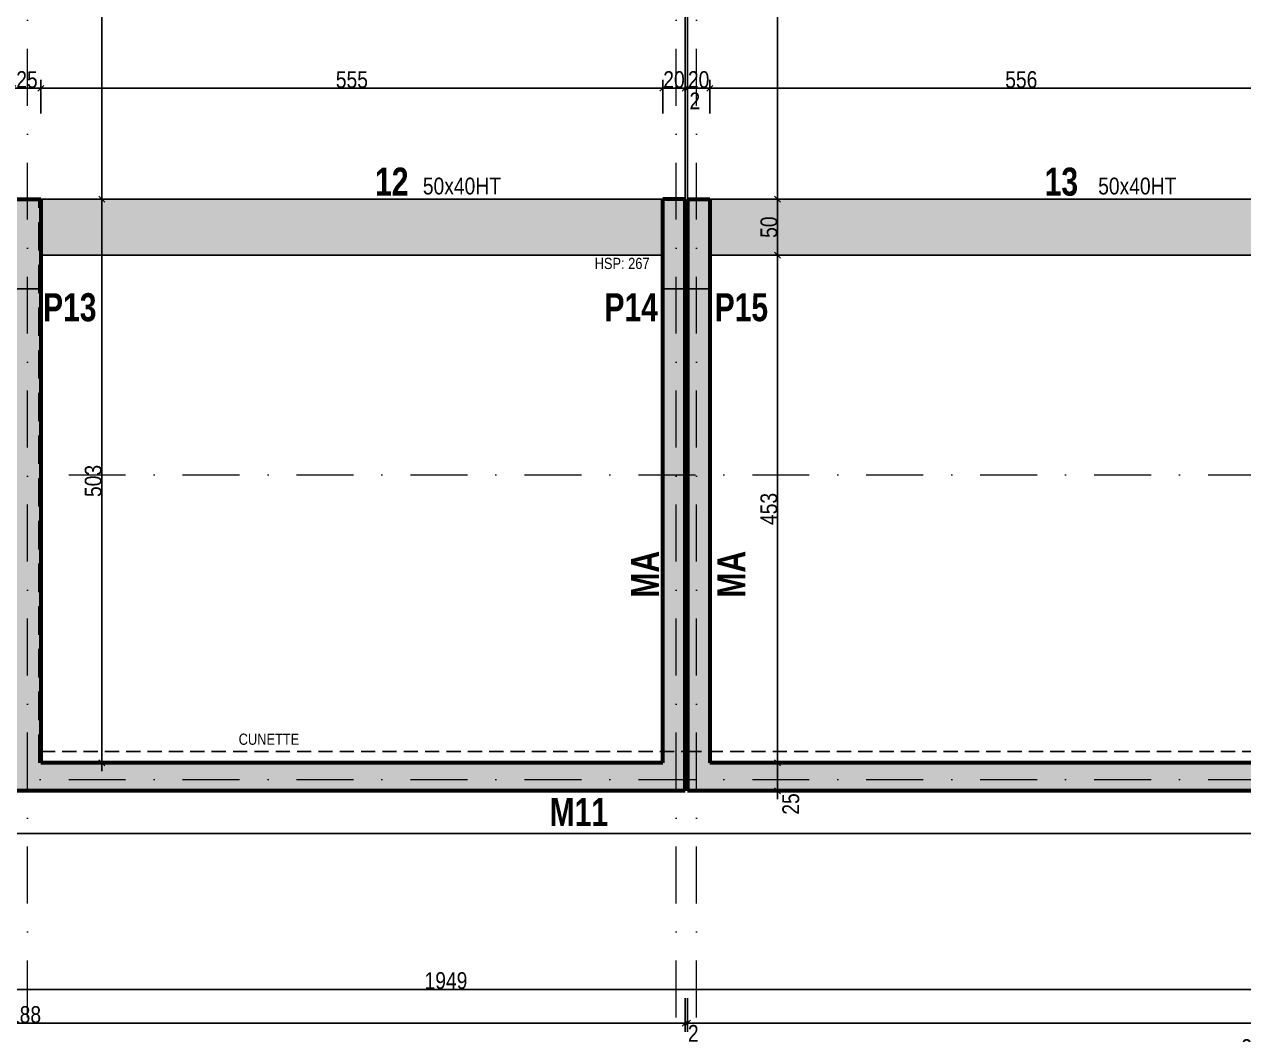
# Model space of a CAD drawing. Header units: millimetres. Extents: x -22 to 27383, y -3644 to 590.
# Drawn here: x 17336 to 18424, y -2117 to -1216 of the extents above; entities that cross this region are included whole.
import ezdxf
from ezdxf.enums import TextEntityAlignment as Align

# ---------------------------------------------------------------- set-up
doc = ezdxf.new("R2010")
doc.units = ezdxf.units.MM
doc.linetypes.add('CACHEX2', pattern=[19.05, 12.7, -6.35])
doc.linetypes.add('TIRETPTX2', pattern=[50.8, 25.4, -12.7, 0, -12.7])
for name, color, linetype in [('01_cote_gen', 4, 'Continuous'), ('01_linteaux', 2, 'Continuous'), ('01_murs_sup', 2, 'CACHEX2'), ('01_poch_BN', 9, 'Continuous'), ('01_poch_murs', 253, 'Continuous'), ('01_poch_poteaux', 250, 'Continuous'), ('01_texte', 230, 'Continuous'), ('AA_COTES', 2, 'Continuous')]:
    doc.layers.add(name, color=color, linetype=linetype)
doc.layers.add('01_murs_coup', color=5, linetype='Continuous', lineweight=60)
doc.layers.add('01_tram_axes', color=2, linetype='TIRETPTX2', lineweight=9)
doc.styles.add('ARIAL NA', font='ARIALN.TTF')
doc.styles.add('impact', font='impact.ttf')
doc.styles.add('STYLE2', font='ARIALN.TTF')
doc.dimstyles.new('JB50', dxfattribs={"dimscale": 0.1, "dimtxt": 150, "dimasz": 15, "dimexe": 0.1, "dimexo": 0.1, "dimgap": 0.09, "dimtad": 1, "dimdec": 1, "dimdsep": 46, "dimtxsty": 'STYLE2', "dimblk1": 'BOND_G', "dimblk2": 'BOND_D', "dimsah": 1, "dimcen": 1.5, "dimdle": 0.01, "dimse1": 1, "dimse2": 1, "dimclrd": 4, "dimclre": 2, "dimclrt": 6, "dimazin": 2, "dimtfac": 2.333333, "dimtdec": 1, "dimtix": 1, "dimtmove": 2, "dimatfit": 3, "dimldrblk": 'BOND_G', "dimfxl": 1, "dimtolj": 1, "dimtzin": 0, "dimarcsym": 0})

# ---------------------------------------------------------------- blocks, each defined once
blk = doc.blocks.new('BOND_G')
at = {"layer": 'AA_COTES', "color": 0}
for p, q in [((0, -5), (0, 15)), ((5, 0), (-5, 0)), ((1.77, 1.77), (-1.77, -1.77))]:
    blk.add_line(p, q, dxfattribs=at)
blk = doc.blocks.new('BOND_D')
at = {"layer": 'AA_COTES', "color": 0}
for p, q in [((5, 0), (-5, 0)), ((-1.77, -1.77), (1.77, 1.77)), ((0, 5), (0, -15))]:
    blk.add_line(p, q, dxfattribs=at)
blk = doc.blocks.new('*D1437')
at = {"layer": '01_cote_gen', "color": 4, "lineweight": -2, "transparency": 16777216}
blk.add_line((17907.3, -1272.9), (17924.3, -1272.9), dxfattribs=at)
at = {"layer": 'Defpoints', "color": 0, "transparency": 16777216}
for p in [(17925.8, -1272.9), (17905.8, -1340.8), (17925.8, -1340.8)]:
    blk.add_point(p, dxfattribs=at)
at = {"layer": '01_cote_gen', "color": 4, "lineweight": -2, "transparency": 16777216, "xscale": 1.5, "yscale": 1.5, "zscale": 1.5, "rotation": 180}
blk.add_blockref('BOND_G', (17905.8, -1272.9), dxfattribs=at)
at = {"layer": '01_cote_gen', "color": 4, "lineweight": -2, "transparency": 16777216, "xscale": 1.5, "yscale": 1.5, "zscale": 1.5}
blk.add_blockref('BOND_D', (17925.8, -1272.9), dxfattribs=at)
at = {"layer": '01_cote_gen', "color": 6, "transparency": 16777216, "insert": (17915.8, -1265.2), "char_height": 15, "attachment_point": 5, "style": 'STYLE2'}
blk.add_mtext('\\A1;20', dxfattribs=at)
blk = doc.blocks.new('*D1438')
at = {"layer": '01_cote_gen', "color": 4, "lineweight": -2, "transparency": 16777216}
for p, q in [((17924.3, -1272.9), (17922.8, -1272.9)), ((17925.8, -1272.9), (17927.8, -1272.9)), ((17929.3, -1272.9), (17930.8, -1272.9))]:
    blk.add_line(p, q, dxfattribs=at)
at = {"layer": 'Defpoints', "color": 0, "transparency": 16777216}
for p in [(17927.8, -1272.9), (17925.8, -1340.8), (17927.8, -1340.8)]:
    blk.add_point(p, dxfattribs=at)
at = {"layer": '01_cote_gen', "color": 4, "lineweight": -2, "transparency": 16777216, "xscale": 1.5, "yscale": 1.5, "zscale": 1.5}
blk.add_blockref('BOND_G', (17925.8, -1272.9), dxfattribs=at)
at = {"layer": '01_cote_gen', "color": 4, "lineweight": -2, "transparency": 16777216, "xscale": 1.5, "yscale": 1.5, "zscale": 1.5, "rotation": 180}
blk.add_blockref('BOND_D', (17927.8, -1272.9), dxfattribs=at)
at = {"layer": '01_cote_gen', "color": 6, "transparency": 16777216, "insert": (17934.4, -1284.1), "char_height": 15, "attachment_point": 5, "style": 'STYLE2'}
blk.add_mtext('\\A1;2', dxfattribs=at)
blk = doc.blocks.new('*D1439')
at = {"layer": '01_cote_gen', "color": 4, "lineweight": -2, "transparency": 16777216}
blk.add_line((17929.3, -1272.9), (17946.3, -1272.9), dxfattribs=at)
at = {"layer": 'Defpoints', "color": 0, "transparency": 16777216}
for p in [(17947.8, -1272.9), (17927.8, -1340.8), (17947.8, -1340.8)]:
    blk.add_point(p, dxfattribs=at)
at = {"layer": '01_cote_gen', "color": 4, "lineweight": -2, "transparency": 16777216, "xscale": 1.5, "yscale": 1.5, "zscale": 1.5, "rotation": 180}
blk.add_blockref('BOND_G', (17927.8, -1272.9), dxfattribs=at)
at = {"layer": '01_cote_gen', "color": 4, "lineweight": -2, "transparency": 16777216, "xscale": 1.5, "yscale": 1.5, "zscale": 1.5}
blk.add_blockref('BOND_D', (17947.8, -1272.9), dxfattribs=at)
at = {"layer": '01_cote_gen', "color": 6, "transparency": 16777216, "insert": (17937.8, -1265.2), "char_height": 15, "attachment_point": 5, "style": 'STYLE2'}
blk.add_mtext('\\A1;20', dxfattribs=at)
blk = doc.blocks.new('*D1440')
at = {"layer": '01_cote_gen', "color": 4, "lineweight": -2, "transparency": 16777216}
blk.add_line((17949.3, -1272.9), (18502.3, -1272.9), dxfattribs=at)
at = {"layer": 'Defpoints', "color": 0, "transparency": 16777216}
for p in [(18503.8, -1272.9), (17947.8, -1340.8), (18503.8, -1340.8)]:
    blk.add_point(p, dxfattribs=at)
at = {"layer": '01_cote_gen', "color": 4, "lineweight": -2, "transparency": 16777216, "xscale": 1.5, "yscale": 1.5, "zscale": 1.5, "rotation": 180}
blk.add_blockref('BOND_G', (17947.8, -1272.9), dxfattribs=at)
at = {"layer": '01_cote_gen', "color": 4, "lineweight": -2, "transparency": 16777216, "xscale": 1.5, "yscale": 1.5, "zscale": 1.5}
blk.add_blockref('BOND_D', (18503.8, -1272.9), dxfattribs=at)
at = {"layer": '01_cote_gen', "color": 6, "transparency": 16777216, "insert": (18225.8, -1265.2), "char_height": 15, "attachment_point": 5, "style": 'STYLE2'}
blk.add_mtext('\\A1;556', dxfattribs=at)
blk = doc.blocks.new('*D1479')
at = {"layer": '01_cote_gen', "color": 4, "lineweight": -2, "transparency": 16777216}
blk.add_line((17327.3, -1272.9), (17349.3, -1272.9), dxfattribs=at)
at = {"layer": 'Defpoints', "color": 0, "transparency": 16777216}
for p in [(17350.8, -1272.9), (17325.8, -1295.4), (17350.8, -1295.4)]:
    blk.add_point(p, dxfattribs=at)
at = {"layer": '01_cote_gen', "color": 4, "lineweight": -2, "transparency": 16777216, "xscale": 1.5, "yscale": 1.5, "zscale": 1.5, "rotation": 180}
blk.add_blockref('BOND_G', (17325.8, -1272.9), dxfattribs=at)
at = {"layer": '01_cote_gen', "color": 4, "lineweight": -2, "transparency": 16777216, "xscale": 1.5, "yscale": 1.5, "zscale": 1.5}
blk.add_blockref('BOND_D', (17350.8, -1272.9), dxfattribs=at)
at = {"layer": '01_cote_gen', "color": 6, "transparency": 16777216, "insert": (17338.3, -1265.2), "char_height": 15, "attachment_point": 5, "style": 'STYLE2'}
blk.add_mtext('\\A1;25', dxfattribs=at)
blk = doc.blocks.new('*D1480')
at = {"layer": '01_cote_gen', "color": 4, "lineweight": -2, "transparency": 16777216}
blk.add_line((17352.3, -1272.9), (17904.3, -1272.9), dxfattribs=at)
at = {"layer": 'Defpoints', "color": 0, "transparency": 16777216}
for p in [(17905.8, -1272.9), (17350.8, -1295.4), (17905.8, -1295.4)]:
    blk.add_point(p, dxfattribs=at)
at = {"layer": '01_cote_gen', "color": 4, "lineweight": -2, "transparency": 16777216, "xscale": 1.5, "yscale": 1.5, "zscale": 1.5, "rotation": 180}
blk.add_blockref('BOND_G', (17350.8, -1272.9), dxfattribs=at)
at = {"layer": '01_cote_gen', "color": 4, "lineweight": -2, "transparency": 16777216, "xscale": 1.5, "yscale": 1.5, "zscale": 1.5}
blk.add_blockref('BOND_D', (17905.8, -1272.9), dxfattribs=at)
at = {"layer": '01_cote_gen', "color": 6, "transparency": 16777216, "insert": (17628.3, -1265.2), "char_height": 15, "attachment_point": 5, "style": 'STYLE2'}
blk.add_mtext('\\A1;555', dxfattribs=at)
blk = doc.blocks.new('*D1492')
at = {"layer": '01_cote_gen', "color": 4, "lineweight": -2, "transparency": 16777216}
blk.add_line((18685.3, -2077), (16739.3, -2077), dxfattribs=at)
at = {"layer": 'Defpoints', "color": 0, "transparency": 16777216}
for p in [(16737.8, -2077), (16737.8, -2084.5), (18686.8, -2084.5)]:
    blk.add_point(p, dxfattribs=at)
at = {"layer": '01_cote_gen', "color": 4, "lineweight": -2, "transparency": 16777216, "xscale": 1.5, "yscale": 1.5, "zscale": 1.5, "rotation": 180}
blk.add_blockref('BOND_D', (16737.8, -2077), dxfattribs=at)
at = {"layer": '01_cote_gen', "color": 4, "lineweight": -2, "transparency": 16777216, "xscale": 1.5, "yscale": 1.5, "zscale": 1.5}
blk.add_blockref('BOND_G', (18686.8, -2077), dxfattribs=at)
at = {"layer": '01_cote_gen', "color": 6, "transparency": 16777216, "insert": (17712.3, -2069.3), "char_height": 15, "attachment_point": 5, "style": 'STYLE2'}
blk.add_mtext('\\A1;1949', dxfattribs=at)
blk = doc.blocks.new('*D1516')
at = {"layer": '01_cote_gen', "color": 4, "lineweight": -2, "transparency": 16777216}
blk.add_line((20143.3, -2107.3), (17929.3, -2107.3), dxfattribs=at)
at = {"layer": 'Defpoints', "color": 0, "transparency": 16777216}
for p in [(17927.8, -1849), (17927.8, -2107.3), (20144.8, -2103.5)]:
    blk.add_point(p, dxfattribs=at)
at = {"layer": '01_cote_gen', "color": 4, "lineweight": -2, "transparency": 16777216, "xscale": 1.5, "yscale": 1.5, "zscale": 1.5, "rotation": 180}
blk.add_blockref('BOND_D', (17927.8, -2107.3), dxfattribs=at)
at = {"layer": '01_cote_gen', "color": 4, "lineweight": -2, "transparency": 16777216, "xscale": 1.5, "yscale": 1.5, "zscale": 1.5}
blk.add_blockref('BOND_G', (20144.8, -2107.3), dxfattribs=at)
at = {"layer": '01_cote_gen', "color": 6, "transparency": 16777216, "insert": (19036.3, -2099.8), "char_height": 15, "attachment_point": 5, "style": 'STYLE2'}
blk.add_mtext('\\A1;2217', dxfattribs=at)
blk = doc.blocks.new('*D1517')
at = {"layer": '01_cote_gen', "color": 4, "lineweight": -2, "transparency": 16777216}
for p, q in [((17924.3, -2107.3), (17922.8, -2107.3)), ((17925.8, -2107.3), (17927.8, -2107.3)), ((17929.3, -2107.3), (17930.8, -2107.3))]:
    blk.add_line(p, q, dxfattribs=at)
at = {"layer": 'Defpoints', "color": 0, "transparency": 16777216}
for p in [(17925.8, -1849.1), (17927.8, -1849.1), (17927.8, -2107.3)]:
    blk.add_point(p, dxfattribs=at)
at = {"layer": '01_cote_gen', "color": 4, "lineweight": -2, "transparency": 16777216, "xscale": 1.5, "yscale": 1.5, "zscale": 1.5}
blk.add_blockref('BOND_G', (17925.8, -2107.3), dxfattribs=at)
at = {"layer": '01_cote_gen', "color": 4, "lineweight": -2, "transparency": 16777216, "xscale": 1.5, "yscale": 1.5, "zscale": 1.5, "rotation": 180}
blk.add_blockref('BOND_D', (17927.8, -2107.3), dxfattribs=at)
at = {"layer": '01_cote_gen', "color": 6, "transparency": 16777216, "insert": (17933, -2116.3), "char_height": 15, "attachment_point": 5, "style": 'STYLE2'}
blk.add_mtext('\\A1;2', dxfattribs=at)
blk = doc.blocks.new('*D1518')
at = {"layer": '01_cote_gen', "color": 4, "lineweight": -2, "transparency": 16777216}
blk.add_line((17924.3, -2107.3), (16739.3, -2107.3), dxfattribs=at)
at = {"layer": 'Defpoints', "color": 0, "transparency": 16777216}
for p in [(16737.8, -1979), (17925.8, -2084.8), (16737.8, -2107.3)]:
    blk.add_point(p, dxfattribs=at)
at = {"layer": '01_cote_gen', "color": 4, "lineweight": -2, "transparency": 16777216, "xscale": 1.5, "yscale": 1.5, "zscale": 1.5, "rotation": 180}
blk.add_blockref('BOND_D', (16737.8, -2107.3), dxfattribs=at)
at = {"layer": '01_cote_gen', "color": 4, "lineweight": -2, "transparency": 16777216, "xscale": 1.5, "yscale": 1.5, "zscale": 1.5}
blk.add_blockref('BOND_G', (17925.8, -2107.3), dxfattribs=at)
at = {"layer": '01_cote_gen', "color": 6, "transparency": 16777216, "insert": (17331.8, -2099.6), "char_height": 15, "attachment_point": 5, "style": 'STYLE2'}
blk.add_mtext('\\A1;1188', dxfattribs=at)
blk = doc.blocks.new('*D1519')
at = {"layer": '01_cote_gen', "color": 4, "lineweight": -2, "transparency": 16777216}
blk.add_line((20143.3, -2136.8), (16739.3, -2136.8), dxfattribs=at)
at = {"layer": 'Defpoints', "color": 0, "transparency": 16777216}
for p in [(16737.8, -2114.8), (16737.8, -2136.8), (20144.8, -2158.7)]:
    blk.add_point(p, dxfattribs=at)
at = {"layer": '01_cote_gen', "color": 4, "lineweight": -2, "transparency": 16777216, "xscale": 1.5, "yscale": 1.5, "zscale": 1.5, "rotation": 180}
blk.add_blockref('BOND_D', (16737.8, -2136.8), dxfattribs=at)
at = {"layer": '01_cote_gen', "color": 4, "lineweight": -2, "transparency": 16777216, "xscale": 1.5, "yscale": 1.5, "zscale": 1.5}
blk.add_blockref('BOND_G', (20144.8, -2136.8), dxfattribs=at)
at = {"layer": '01_cote_gen', "color": 6, "transparency": 16777216, "insert": (18441.3, -2129.1), "char_height": 15, "attachment_point": 5, "style": 'STYLE2'}
blk.add_mtext('\\A1;3407', dxfattribs=at)
blk = doc.blocks.new('*D1555')
at = {"layer": '01_cote_gen', "color": 4, "lineweight": -2, "transparency": 16777216}
blk.add_line((17405.1, -773.3), (17405.1, -1370.3), dxfattribs=at)
at = {"layer": 'Defpoints', "color": 0, "transparency": 16777216}
for p in [(17382.6, -771.8), (17350.8, -1371.8), (17405.1, -1371.8)]:
    blk.add_point(p, dxfattribs=at)
at = {"layer": '01_cote_gen', "color": 4, "lineweight": -2, "transparency": 16777216, "xscale": 1.5, "yscale": 1.5, "zscale": 1.5}
for name, p, rotation in [('BOND_G', (17405.1, -771.8), 90), ('BOND_D', (17405.1, -1371.8), 270)]:
    blk.add_blockref(name, p, dxfattribs=dict(at, rotation=rotation))
at = {"layer": '01_cote_gen', "color": 6, "transparency": 16777216, "insert": (17397.5, -1071.8), "char_height": 15, "attachment_point": 5, "rotation": 90, "style": 'STYLE2'}
blk.add_mtext('\\A1;600', dxfattribs=at)
blk = doc.blocks.new('*D1556')
at = {"layer": '01_cote_gen', "color": 4, "lineweight": -2, "transparency": 16777216}
blk.add_line((17405.1, -1373.3), (17405.1, -1873.3), dxfattribs=at)
at = {"layer": 'Defpoints', "color": 0, "transparency": 16777216}
for p in [(17382.6, -1371.8), (17395.2, -1874.8), (17405.1, -1874.8)]:
    blk.add_point(p, dxfattribs=at)
at = {"layer": '01_cote_gen', "color": 4, "lineweight": -2, "transparency": 16777216, "xscale": 1.5, "yscale": 1.5, "zscale": 1.5}
for name, p, rotation in [('BOND_G', (17405.1, -1371.8), 90), ('BOND_D', (17405.1, -1874.8), 270)]:
    blk.add_blockref(name, p, dxfattribs=dict(at, rotation=rotation))
at = {"layer": '01_cote_gen', "color": 6, "transparency": 16777216, "insert": (17397.5, -1623.3), "char_height": 15, "attachment_point": 5, "rotation": 90, "style": 'STYLE2'}
blk.add_mtext('\\A1;503', dxfattribs=at)
blk = doc.blocks.new('*D1560')
at = {"layer": '01_cote_gen', "color": 4, "lineweight": -2, "transparency": 16777216}
blk.add_line((18008.3, -773.3), (18008.3, -1370.3), dxfattribs=at)
at = {"layer": 'Defpoints', "color": 0, "transparency": 16777216}
for p in [(18048.7, -771.8), (18008.3, -1371.8), (18035.4, -1371.8)]:
    blk.add_point(p, dxfattribs=at)
at = {"layer": '01_cote_gen', "color": 4, "lineweight": -2, "transparency": 16777216, "xscale": 1.5, "yscale": 1.5, "zscale": 1.5}
for name, p, rotation in [('BOND_G', (18008.3, -771.8), 90), ('BOND_D', (18008.3, -1371.8), 270)]:
    blk.add_blockref(name, p, dxfattribs=dict(at, rotation=rotation))
at = {"layer": '01_cote_gen', "color": 6, "transparency": 16777216, "insert": (18000.6, -1102.7), "char_height": 15, "attachment_point": 5, "rotation": 90, "style": 'STYLE2'}
blk.add_mtext('\\A1;600', dxfattribs=at)
blk = doc.blocks.new('*D1561')
at = {"layer": '01_cote_gen', "color": 4, "lineweight": -2, "transparency": 16777216}
blk.add_line((18008.3, -1373.3), (18008.3, -1420.3), dxfattribs=at)
at = {"layer": 'Defpoints', "color": 0, "transparency": 16777216}
for p in [(18061.6, -1371.8), (18008.3, -1421.8), (18048.6, -1421.8)]:
    blk.add_point(p, dxfattribs=at)
at = {"layer": '01_cote_gen', "color": 4, "lineweight": -2, "transparency": 16777216, "xscale": 1.5, "yscale": 1.5, "zscale": 1.5}
for name, p, rotation in [('BOND_G', (18008.3, -1371.8), 90), ('BOND_D', (18008.3, -1421.8), 270)]:
    blk.add_blockref(name, p, dxfattribs=dict(at, rotation=rotation))
at = {"layer": '01_cote_gen', "color": 6, "transparency": 16777216, "insert": (18000.6, -1396.8), "char_height": 15, "attachment_point": 5, "rotation": 90, "style": 'STYLE2'}
blk.add_mtext('\\A1;50', dxfattribs=at)
blk = doc.blocks.new('*D1562')
at = {"layer": '01_cote_gen', "color": 4, "lineweight": -2, "transparency": 16777216}
blk.add_line((18008.3, -1423.3), (18008.3, -1873.3), dxfattribs=at)
at = {"layer": 'Defpoints', "color": 0, "transparency": 16777216}
for p in [(18056.4, -1421.8), (18008.3, -1874.8), (18012.3, -1874.8)]:
    blk.add_point(p, dxfattribs=at)
at = {"layer": '01_cote_gen', "color": 4, "lineweight": -2, "transparency": 16777216, "xscale": 1.5, "yscale": 1.5, "zscale": 1.5}
for name, p, rotation in [('BOND_G', (18008.3, -1421.8), 90), ('BOND_D', (18008.3, -1874.8), 270)]:
    blk.add_blockref(name, p, dxfattribs=dict(at, rotation=rotation))
at = {"layer": '01_cote_gen', "color": 6, "transparency": 16777216, "insert": (18000.6, -1648.3), "char_height": 15, "attachment_point": 5, "rotation": 90, "style": 'STYLE2'}
blk.add_mtext('\\A1;453', dxfattribs=at)
blk = doc.blocks.new('*D1563')
at = {"layer": '01_cote_gen', "color": 4, "lineweight": -2, "transparency": 16777216}
blk.add_line((18008.3, -1876.3), (18008.3, -1898.3), dxfattribs=at)
at = {"layer": 'Defpoints', "color": 0, "transparency": 16777216}
for p in [(18037.7, -1874.8), (18008.3, -1899.8), (18037.7, -1899.8)]:
    blk.add_point(p, dxfattribs=at)
at = {"layer": '01_cote_gen', "color": 4, "lineweight": -2, "transparency": 16777216, "xscale": 1.5, "yscale": 1.5, "zscale": 1.5}
for name, p, rotation in [('BOND_G', (18008.3, -1874.8), 90), ('BOND_D', (18008.3, -1899.8), 270)]:
    blk.add_blockref(name, p, dxfattribs=dict(at, rotation=rotation))
at = {"layer": '01_cote_gen', "color": 6, "transparency": 16777216, "insert": (18020.1, -1911.6), "char_height": 15, "attachment_point": 5, "rotation": 90, "style": 'STYLE2'}
blk.add_mtext('\\A1;25', dxfattribs=at)

msp = doc.modelspace()

# ---------------------------------------------------------------- hatches: boundary and pattern name
at = {"layer": '01_murs_sup'}
h = msp.add_hatch(dxfattribs=at)
h.set_pattern_fill('DASH', color=256, scale=2.5, angle=135)
h.set_pattern_definition([(135, (6005.312, 12291.881), (-11.22532, 9e-16), [7.9375, -7.9375])])
h.paths.add_polyline_path([(17947.35, -1371.83), (17927.35, -1371.83), (17927.35, -1899.83), (20144.76, -1899.83), (20144.76, -1939.72), (20159.94, -1939.72), (20159.94, -1665.83), (20760.26, -1665.83), (20760.26, -2133.73), (20778.26, -2133.73), (20778.26, -1529.89), (20760.26, -1529.89), (20760.26, -1647.83), (20163.94, -1647.83), (20163.94, -1391.89), (20760.26, -1391.89), (20760.26, -1396.89), (20777.94, -1396.89), (20777.94, -1013.83), (20661.94, -1013.83), (20661.94, -869.01), (20771.95, -869), (20771.94, -851), (20159.94, -851.04), (20159.94, -257.83), (20256.5, -257.83), (20256.5, -241.83), (20139.94, -241.83), (20139.94, -869.04), (20643.94, -869.01), (20643.94, -1031.83), (20760.26, -1031.83), (20760.26, -1371.89), (20145.76, -1371.89), (20145.76, -1874.83), (19883.94, -1874.83), (19883.94, -1371.83), (19865.76, -1371.83), (19865.76, -1874.83), (19349.94, -1874.83), (19349.94, -1371.83), (19329.94, -1371.83), (19329.94, -1874.83), (19069.94, -1874.83), (19069.94, -1321.83), (19041.94, -1321.83), (19041.94, -1341.83), (19049.94, -1341.83), (19049.94, -1874.83), (18929.94, -1874.83), (18929.94, -1446.83), (18911.94, -1446.83), (18911.94, -1874.83), (18791.94, -1874.83), (18791.94, -1341.83), (18939.94, -1341.83), (18939.94, -1321.83), (18773.94, -1321.83), (18773.94, -1874.83), (18524.21, -1874.83), (18524.21, -1371.83), (18504.21, -1371.83), (18504.21, -1874.83), (17947.35, -1874.83)])
h = msp.add_hatch(dxfattribs=at)
h.set_pattern_fill('DASH', color=256, scale=2.5, angle=135)
h.set_pattern_definition([(135, (6005.65, 12291.881), (-11.22532, 9e-16), [7.9375, -7.9375])])
h.paths.add_polyline_path([(17925.68, -1371.83), (17905.68, -1371.83), (17905.68, -1874.83), (17348.76, -1874.83), (17348.76, -1371.83), (17328.76, -1371.83), (17328.76, -1874.83), (16737.76, -1874.83), (16737.76, -940.8), (16468.51, -940.8), (16468.51, -624.83), (16532.76, -624.83), (16532.76, -604.83), (16450.51, -604.83), (16450.51, -958.8), (16717.76, -958.8), (16717.76, -1874.83), (16633.76, -1874.83), (16633.76, -2029.83), (16737.76, -2029.83), (16737.76, -1899.83), (17925.68, -1899.83)])
h.paths.add_polyline_path([(16717.76, -1899.83), (16717.76, -2009.83), (16653.76, -2009.83), (16653.76, -1899.83)], flags=16)
at = {"layer": '01_poch_BN'}
h = msp.add_hatch(color=256, dxfattribs=at)
h.dxf.hatch_style = 1
h.paths.add_polyline_path([(17905.76, -1371.84), (17350.76, -1371.83), (17350.76, -1421.83), (17905.76, -1421.84)])
h = msp.add_hatch(color=256, dxfattribs=at)
h.dxf.hatch_style = 1
h.paths.add_polyline_path([(18503.76, -1371.81), (17947.76, -1371.84), (17947.76, -1421.84), (18503.76, -1421.81)])
at = {"layer": '01_poch_murs'}
h = msp.add_hatch(color=256, dxfattribs=at)
h.dxf.hatch_style = 1
edge = h.paths.add_edge_path()
edge.add_line((16560.76, -436.83), (16560.76, -454.83))
edge.add_line((16560.76, -454.83), (16552.76, -454.83))
edge.add_line((16552.76, -454.83), (16552.76, -802.8))
edge.add_line((16552.76, -802.8), (16717.77, -802.8))
edge.add_line((16717.77, -802.8), (16717.77, -564.83))
edge.add_line((16717.77, -564.83), (16737.77, -564.83))
edge.add_line((16737.77, -564.83), (16737.77, -802.8))
edge.add_line((16737.77, -802.8), (16792.76, -802.8))
edge.add_line((16792.76, -802.8), (16792.76, -820.8))
edge.add_line((16792.76, -820.8), (16737.77, -820.8))
edge.add_line((16737.77, -820.8), (16737.76, -1261.81))
edge.add_line((16737.76, -1261.81), (16652.76, -1261.81))
edge.add_line((16652.76, -1261.81), (16652.76, -2009.83))
edge.add_line((16652.76, -2009.83), (16717.76, -2009.83))
edge.add_line((16717.76, -2009.83), (16717.76, -1371.81))
edge.add_line((16717.76, -1371.81), (16737.76, -1371.81))
edge.add_line((16737.76, -1371.81), (16737.76, -1874.83))
edge.add_line((16737.76, -1874.83), (17325.76, -1874.83))
edge.add_line((17325.76, -1874.83), (17325.76, -1451.83))
edge.add_line((17325.76, -1451.83), (17350.76, -1451.83))
edge.add_line((17350.76, -1451.83), (17350.76, -1874.83))
edge.add_line((17350.76, -1874.83), (17905.76, -1874.84))
edge.add_line((17905.76, -1874.84), (17905.76, -1371.84))
edge.add_line((17905.76, -1371.84), (17927.76, -1371.84))
edge.add_line((17927.76, -1371.84), (17927.76, -1371.84))
edge.add_line((17927.76, -1371.84), (17947.76, -1371.84))
edge.add_line((17947.76, -1371.84), (17947.76, -1874.84))
edge.add_line((17947.76, -1874.84), (18503.76, -1874.83))
edge.add_line((18503.76, -1874.83), (18503.76, -1371.81))
edge.add_line((18503.76, -1371.81), (18523.76, -1371.81))
edge.add_line((18523.76, -1371.81), (18523.76, -1874.83))
edge.add_line((18523.76, -1874.83), (18773.76, -1874.83))
edge.add_line((18773.76, -1874.83), (18773.76, -1321.83))
edge.add_line((18773.76, -1321.83), (18939.76, -1321.83))
edge.add_line((18939.76, -1321.83), (18939.76, -1341.83))
edge.add_line((18939.76, -1341.83), (18791.76, -1341.83))
edge.add_line((18791.76, -1341.83), (18793.03, -1870.58))
edge.add_arc((18796.28, -1870.58), 3.25, 0, 180, ccw=False)
edge.add_arc((18796.28, -1870.58), 3.25, -90, 0, ccw=False)
edge.add_line((18796.28, -1873.83), (19049.76, -1874.83))
edge.add_line((19049.76, -1874.83), (19049.76, -1341.83))
edge.add_line((19049.76, -1341.83), (19041.76, -1341.83))
edge.add_line((19041.76, -1341.83), (19041.76, -1321.83))
edge.add_line((19041.76, -1321.83), (19069.76, -1321.83))
edge.add_line((19069.76, -1321.83), (19069.76, -1874.83))
edge.add_line((19069.76, -1874.83), (19329.76, -1874.83))
edge.add_line((19329.76, -1874.83), (19329.76, -1371.85))
edge.add_line((19329.76, -1371.85), (19349.76, -1371.85))
edge.add_line((19349.76, -1371.85), (19349.76, -1874.83))
edge.add_line((19349.76, -1874.83), (19864.76, -1874.83))
edge.add_line((19864.76, -1874.83), (19864.76, -1371.85))
edge.add_line((19864.76, -1371.85), (19884.76, -1371.85))
edge.add_line((19884.76, -1371.85), (19884.76, -1874.83))
edge.add_line((19884.76, -1874.83), (20144.76, -1874.83))
edge.add_line((20144.76, -1874.83), (20144.76, -1371.89))
edge.add_line((20144.76, -1371.89), (20169.76, -1371.89))
edge.add_line((20169.76, -1371.89), (20169.82, -2531.84))
edge.add_line((20169.82, -2531.84), (20760.34, -2531.84))
edge.add_line((20760.34, -2531.84), (20760.28, -1816.82))
edge.add_line((20760.28, -1816.82), (20778.28, -1816.82))
edge.add_line((20778.28, -1816.82), (20778.28, -2203.83))
edge.add_line((20778.28, -2203.83), (20995.27, -2203.83))
edge.add_line((20995.27, -2203.83), (20995.27, -2223.83))
edge.add_line((20995.27, -2223.83), (20778.28, -2223.83))
edge.add_line((20778.28, -2223.83), (20778.28, -2676.83))
edge.add_line((20778.28, -2676.83), (21303.24, -2676.83))
edge.add_line((21303.24, -2676.83), (21303.24, -2566.83))
edge.add_line((21303.24, -2566.83), (21323.24, -2566.83))
edge.add_line((21323.24, -2566.83), (21323.24, -2696.83))
edge.add_line((21323.24, -2696.83), (20760.28, -2696.83))
edge.add_line((20760.28, -2696.83), (20760.34, -2551.84))
edge.add_line((20760.34, -2551.84), (20169.82, -2551.84))
edge.add_line((20169.82, -2551.84), (20169.76, -2801.83))
edge.add_line((20169.76, -2801.83), (21528.28, -2801.83))
edge.add_line((21528.28, -2801.83), (21528.28, -2826.83))
edge.add_line((21528.28, -2826.83), (20144.76, -2826.83))
edge.add_line((20144.76, -2826.83), (20144.76, -1969.83))
edge.add_line((20144.76, -1969.83), (20144.76, -1899.83))
edge.add_line((20144.76, -1899.83), (18791.76, -1899.83))
edge.add_line((18791.76, -1899.83), (18686.76, -1899.83))
edge.add_line((18686.76, -1899.83), (17925.76, -1899.84))
edge.add_line((17925.76, -1899.84), (17925.76, -1899.84))
edge.add_line((17925.76, -1899.84), (16737.76, -1899.83))
edge.add_line((16737.76, -1899.83), (16737.76, -2029.83))
edge.add_line((16737.76, -2029.83), (16632.76, -2029.83))
edge.add_line((16632.76, -2029.83), (16632.76, -1241.81))
edge.add_line((16632.76, -1241.81), (16717.76, -1241.81))
edge.add_line((16717.76, -1241.81), (16717.77, -820.8))
edge.add_line((16717.77, -820.8), (16532.76, -820.8))
edge.add_line((16532.76, -820.8), (16532.76, -241.83))
edge.add_line((16532.76, -241.83), (17204.69, -241.84))
edge.add_line((17204.69, -241.84), (17206.11, -266.83))
edge.add_line((17206.11, -266.83), (17325.76, -266.83))
edge.add_line((17325.76, -266.83), (17325.76, -691.83))
edge.add_line((17325.76, -691.83), (17350.75, -692.08))
edge.add_line((17350.75, -692.08), (17350.78, -692.08))
edge.add_line((17350.78, -692.08), (17325.79, -691.83))
edge.add_line((17325.79, -691.83), (17325.76, -266.83))
edge.add_line((17325.76, -266.83), (16920.76, -266.83))
edge.add_line((16920.76, -266.83), (16920.76, -820.8))
edge.add_line((16920.76, -820.8), (16920.76, -820.8))
edge.add_line((16920.76, -820.8), (16920.82, -691.83))
edge.add_line((16920.82, -691.83), (16902.82, -691.83))
edge.add_line((16902.82, -691.83), (16902.76, -454.83))
edge.add_line((16902.76, -454.83), (16737.77, -454.83))
edge.add_line((16737.77, -454.83), (16737.77, -462.83))
edge.add_line((16737.77, -462.83), (16717.77, -462.83))
edge.add_line((16717.77, -462.83), (16717.77, -454.83))
edge.add_line((16717.77, -454.83), (16662.76, -454.83))
edge.add_line((16662.76, -454.83), (16662.76, -436.83))
edge.add_line((16662.76, -436.83), (16902.76, -436.83))
edge.add_line((16902.76, -436.83), (16902.76, -266.83))
edge.add_line((16902.76, -266.83), (16552.76, -266.83))
edge.add_line((16552.76, -266.83), (16552.76, -436.83))
edge.add_line((16552.76, -436.83), (16560.76, -436.83))
at = {"layer": '01_poch_poteaux'}
h = msp.add_hatch(color=256, dxfattribs=at)
h.dxf.hatch_style = 1
h.paths.add_polyline_path([(17350.76, -1371.83), (17350.76, -1371.83), (17350.76, -1451.83), (17350.76, -1451.83)])
h.paths.add_polyline_path([(17350.76, -1371.83), (17325.76, -1371.83), (17325.76, -1451.83), (17350.76, -1451.83)])
h = msp.add_hatch(color=256, dxfattribs=at)
h.dxf.hatch_style = 1
h.paths.add_polyline_path([(17925.76, -1371.84), (17918.26, -1371.84), (17918.26, -1451.84), (17925.76, -1451.84)])
h.paths.add_polyline_path([(17918.26, -1371.84), (17905.76, -1371.84), (17905.76, -1451.84), (17918.26, -1451.84)])
h = msp.add_hatch(color=256, dxfattribs=at)
h.dxf.hatch_style = 1
h.paths.add_polyline_path([(17947.76, -1371.84), (17940.26, -1371.84), (17940.26, -1451.84), (17947.76, -1451.84)])
h.paths.add_polyline_path([(17940.26, -1371.84), (17927.76, -1371.84), (17927.76, -1451.84), (17940.26, -1451.84)])

# ---------------------------------------------------------------- linework, layer by layer
at = {"layer": '01_linteaux'}
for p, q in [((17925.75, -771.84), (17925.76, -1371.84)), ((17927.75, -771.84), (17927.76, -1371.84)), ((17350.76, -1371.83), (17905.76, -1371.84)), ((17947.76, -1371.84), (18503.76, -1371.81)), ((17350.76, -1421.83), (17905.76, -1421.84)), ((17947.76, -1421.84), (18503.76, -1421.81))]:
    msp.add_line(p, q, dxfattribs=at)
at = {"layer": '01_murs_coup'}
for p, q in [((17325.76, -1371.83), (17350.76, -1371.83)), ((17350.76, -1371.83), (17350.76, -1874.83)), ((17925.76, -1371.84), (17905.76, -1371.84)), ((17905.76, -1874.84), (17905.76, -1371.84)), ((17925.76, -1899.84), (17925.76, -1371.84)), ((17927.76, -1371.84), (17927.76, -1899.84)), ((17927.76, -1371.84), (17947.76, -1371.84)), ((17947.76, -1371.84), (17947.76, -1874.84)), ((17905.76, -1874.84), (17350.76, -1874.83)), ((18503.76, -1874.83), (17947.76, -1874.84)), ((17925.76, -1899.84), (16737.76, -1899.83)), ((18686.76, -1899.83), (17927.76, -1899.84))]:
    msp.add_line(p, q, dxfattribs=at)
at = {"layer": '01_murs_sup', "ltscale": 2}
for p, q in [((17350.76, -1371.83), (17328.26, -1371.83)), ((17348.76, -1874.83), (17348.76, -1371.83)), ((17905.76, -1874.84), (17905.76, -1371.84)), ((17925.76, -1371.84), (17905.76, -1371.84)), ((17925.76, -1899.84), (17925.76, -1371.84)), ((17927.76, -1371.84), (17927.76, -1899.84)), ((17927.76, -1371.84), (17947.76, -1371.84)), ((17947.76, -1371.84), (17947.76, -1874.84)), ((17905.76, -1874.84), (17350.76, -1874.83)), ((18503.76, -1874.83), (17947.76, -1874.84)), ((16737.76, -1899.82), (17925.76, -1899.84)), ((20144.76, -1899.83), (17927.76, -1899.84))]:
    msp.add_line(p, q, dxfattribs=at)
at = {"layer": '01_murs_sup'}
for p, q in [((17350.76, -1864.83), (17925.76, -1864.84)), ((17927.76, -1864.84), (18773.76, -1864.83))]:
    msp.add_line(p, q, dxfattribs=at)
at = {"layer": '01_poch_murs'}
msp.add_line((17350.76, -1451.83), (17325.76, -1451.83), dxfattribs=at)
at = {"layer": '01_poch_poteaux'}
for p, q in [((17325.76, -1451.83), (17350.76, -1451.83)), ((17905.76, -1451.84), (17925.76, -1451.84)), ((17927.76, -1451.84), (17947.76, -1451.84))]:
    msp.add_line(p, q, dxfattribs=at)
at = {"layer": '01_texte'}
msp.add_line((16717.98, -1938.04), (18833.98, -1938.04), dxfattribs=at)
at = {"layer": '01_tram_axes', "color": 253, "ltscale": 2}
for p, q in [((17338.76, -2102), (17338.76, 439.75)), ((17917.79, -2102), (17917.76, 439.75)), ((17935.79, -2102), (17935.76, 439.75)), ((16256.86, -1617.83), (23921.21, -1617.83)), ((16256.86, -1889.83), (23921.21, -1889.83))]:
    msp.add_line(p, q, dxfattribs=at)

# ---------------------------------------------------------------- texts
at = {"layer": '01_texte'}
for s, height, style, p in [('12', 25, 'impact', (17663.92, -1376.17)), ('13', 25, 'impact', (18261.58, -1376.16)), ('50x40HT', 15, 'ARIAL NA', (17726.51, -1372.1)), ('50x40HT', 15, 'ARIAL NA', (18329.27, -1372.09)), ('HSP: 267', 10, 'ARIAL NA', (17869.5, -1437.16)), ('P13', 25, 'impact', (17376.5, -1488.23)), ('P14', 25, 'impact', (17877.63, -1488.23)), ('P15', 25, 'impact', (17975.94, -1488.23)), ('CUNETTE', 10, 'ARIAL NA', (17554.31, -1861.77)), (' M11', 25, 'impact', (17827.16, -1938.75))]:
    msp.add_text(s, height=height, dxfattribs=dict(at, style=style)).set_placement(p, align=Align.BOTTOM_CENTER)
at = {"layer": '01_texte', "style": 'impact'}
for p in [(17909.89, -1706.58), (17986.85, -1706.58)]:
    msp.add_text('MA', height=25, rotation=90, dxfattribs=at).set_placement(p, align=Align.BOTTOM_CENTER)

# ---------------------------------------------------------------- dimensions: what is measured, and where the dimension line sits
at = {"layer": '01_cote_gen'}
for base, p1, p2, picture, middle in [((17405.14, -1371.83), (17382.64, -771.84), (17350.76, -1371.83), '*D1555', (17397.47, -1071.83)), ((17405.14, -1874.83), (17382.64, -1371.83), (17395.22, -1874.83), '*D1556', (17397.47, -1623.33)), ((18008.28, -1421.83), (18061.58, -1371.83), (18048.63, -1421.83), '*D1561', (18000.61, -1396.83)), ((18008.28, -1874.84), (18056.4, -1421.83), (18012.34, -1874.84), '*D1562', (18000.61, -1648.33))]:
    dim = msp.add_linear_dim(base=base, p1=p1, p2=p2, angle=90, dimstyle='JB50', dxfattribs=at)
    dim.commit()
    dim.dimension.update_dxf_attribs({"geometry": picture, "text_midpoint": middle})
for base, p1, p2, picture, middle in [((18008.28, -1371.83), (18048.66, -771.83), (18035.4, -1371.83), '*D1560', (18000.61, -1102.66)), ((18008.28, -1899.84), (18037.72, -1874.84), (18037.72, -1899.84), '*D1563', (18020.14, -1911.58))]:
    dim = msp.add_linear_dim(base=base, p1=p1, p2=p2, angle=90, dimstyle='JB50', dxfattribs=at)
    dim.commit()
    dim.dimension.update_dxf_attribs({"geometry": picture, "text_midpoint": middle, "dimtype": 160})
for base, p1, p2, picture, middle in [((17927.76, -1272.87), (17925.76, -1340.76), (17927.76, -1340.76), '*D1438', (17934.37, -1284.11)), ((17927.76, -2107.3), (17925.76, -1849.06), (17927.76, -1849.06), '*D1517', (17933.02, -2116.26))]:
    dim = msp.add_linear_dim(base=base, p1=p1, p2=p2, dimstyle='JB50', dxfattribs=at)
    dim.commit()
    dim.dimension.update_dxf_attribs({"geometry": picture, "text_midpoint": middle, "dimtype": 160})
for base, p1, p2, picture, middle in [((17350.76, -1272.87), (17325.76, -1295.37), (17350.76, -1295.37), '*D1479', (17338.26, -1265.21)), ((17905.76, -1272.87), (17350.76, -1295.37), (17905.76, -1295.37), '*D1480', (17628.26, -1265.24)), ((17925.76, -1272.87), (17905.76, -1340.76), (17925.76, -1340.76), '*D1437', (17915.76, -1265.21)), ((17947.76, -1272.87), (17927.76, -1340.76), (17947.76, -1340.76), '*D1439', (17937.76, -1265.21)), ((18503.76, -1272.87), (17947.76, -1340.76), (18503.76, -1340.76), '*D1440', (18225.76, -1265.21)), ((17927.76, -2107.3), (20144.76, -2103.48), (17927.76, -1849.03), '*D1516', (19036.26, -2099.76)), ((16737.76, -2107.27), (17925.76, -2084.77), (16737.76, -1979.03), '*D1518', (17331.76, -2099.6)), ((16737.76, -2077.02), (18686.76, -2084.52), (16737.76, -2084.52), '*D1492', (17712.26, -2069.35)), ((16737.76, -2136.78), (20144.76, -2158.73), (16737.76, -2114.77), '*D1519', (18441.26, -2129.11))]:
    dim = msp.add_linear_dim(base=base, p1=p1, p2=p2, dimstyle='JB50', dxfattribs=at)
    dim.commit()
    dim.dimension.update_dxf_attribs({"geometry": picture, "text_midpoint": middle})

doc.saveas('drawing.dxf')
